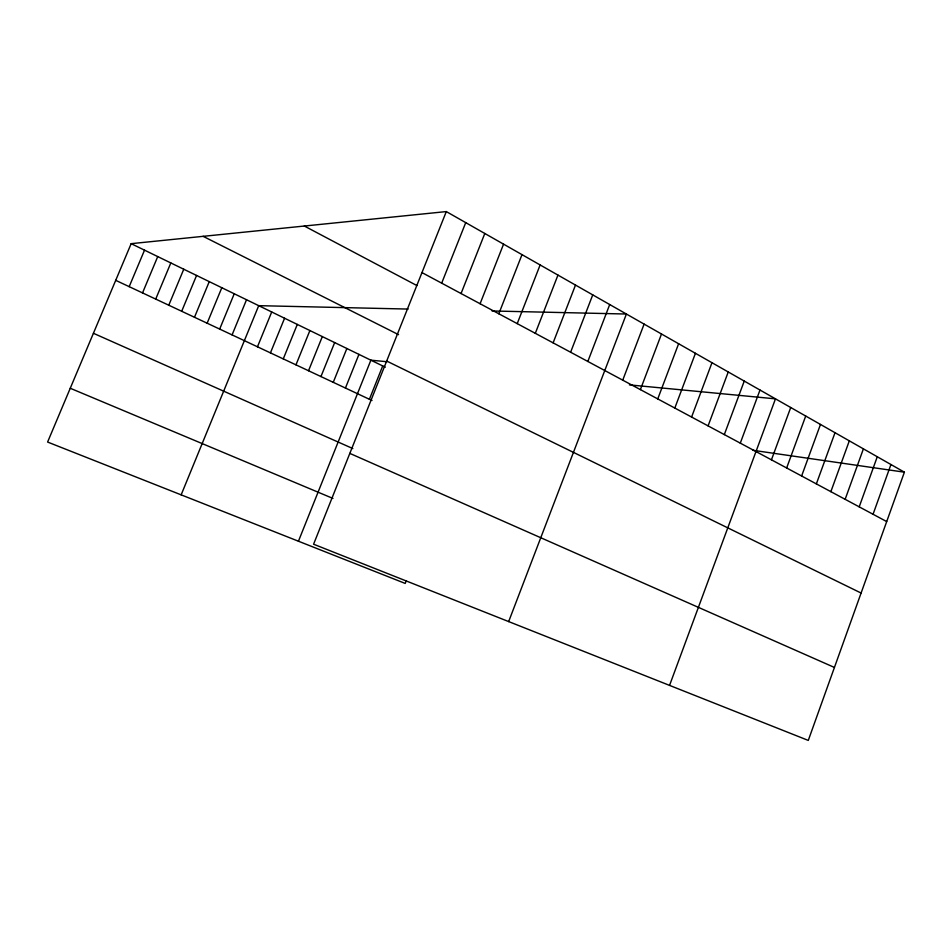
<?xml version="1.0" encoding="UTF-8"?>
<svg xmlns="http://www.w3.org/2000/svg" width="952" height="952" viewBox="0 0 952 952"><rect width="100%" height="100%" fill="white"/><g stroke="black" fill="none" stroke-linecap="round" stroke-linejoin="round"><path stroke-width="1.43" d="M904.4 472.18L808.284 740.418L313.589 544.211L446.31 211.582L904.4 472.18L752.592 450.248M859.204 506.857L877.28 456.746M873.055 514.27L890.941 464.517M845.138 499.324L863.404 448.856M816.352 483.902L835.011 432.708M830.858 491.672L849.315 440.847M801.62 476L820.481 424.437M771.441 459.84L790.719 407.504M786.649 467.979L805.713 416.036M669.553 685.392L775.475 398.84L629.415 384.882M740.287 443.144L759.993 390.022M708.086 425.889L728.244 371.97M724.317 434.588L744.25 381.074M691.592 417.047L711.977 362.712M674.813 408.063L695.436 353.299M640.387 389.618L661.509 334.009M657.749 398.924L678.621 343.732M622.739 380.157L644.111 324.108M508.665 621.585L626.404 314.029L492.065 310.971M587.836 361.462L609.708 304.533M553.112 342.863L575.496 285.076M570.617 352.24L592.739 294.882M535.31 333.319L557.955 275.092M406.242 580.815L405.219 583.433L47.6 442.049L131.162 243.664L446.31 211.582M517.222 323.632L540.129 264.954M498.812 313.767L522.005 254.636M480.094 303.736L503.56 244.152M461.054 293.537L484.806 233.478M441.68 283.16L465.73 222.625M298.44 541.224L370.887 360.177L386.988 361.724M369.4 399.281L382.716 365.925M333.26 382.335L346.861 348.503M345.433 388.047L358.94 354.37M308.531 370.745L322.335 336.58M320.955 376.564L334.664 342.577M283.268 358.904L297.298 324.418M295.965 364.854L309.888 330.534M270.439 352.883L284.577 318.23M181.154 494.85L258.718 305.663L408.11 309.067M257.468 346.802L271.713 311.982M219.674 329.083L234.24 293.763M232.086 334.902L246.532 299.737M194.482 317.278L209.261 281.625M207.143 323.204L221.816 287.718M168.766 305.223L183.76 269.226M181.689 311.28L196.576 275.461M155.711 299.095L170.825 262.942M129.186 286.659L144.525 250.162M142.526 292.907L157.734 256.576M70.258 388.261L332.962 498.432M349.824 453.39L834.428 667.447M93.415 333.283L352.847 448.57M115.716 280.34L372.018 400.506M131.162 243.664L385.31 367.198M386.679 361.046L861.096 593.048M203.133 236.334L398.543 334.652M304.342 226.029L416.905 285.564M421.962 272.593L886.693 521.577"/></g></svg>
